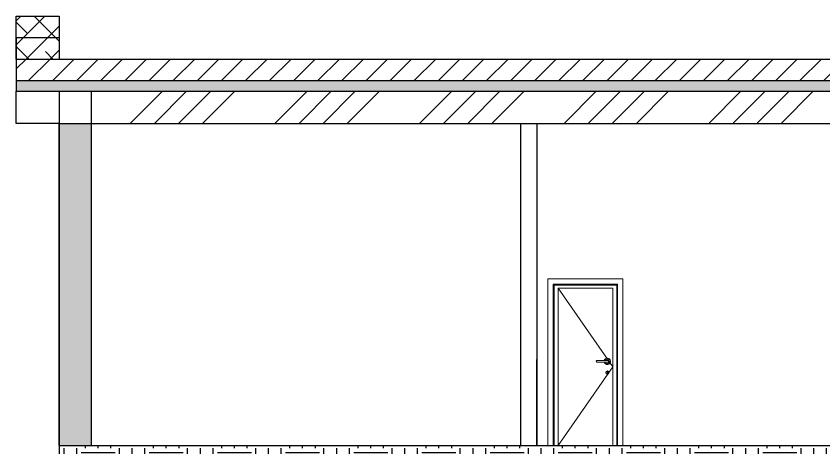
# Model space of a CAD drawing. Header units: millimetres. Extents: x 1251.1 to 1334.1, y 1577.6 to 1641.3.
# Drawn here: x 1298.86 to 1306.39, y 1600.8 to 1604.82 of the extents above; entities that cross this region are included whole.
import ezdxf

# ---------------------------------------------------------------- set-up
doc = ezdxf.new("R2010")
doc.units = ezdxf.units.MM
doc.linetypes.add('TRATTEGGIATA', pattern=[30, 20, -10])
doc.layers.add('MURATURA', color=140, linetype='Continuous')
doc.layers.add('PROIEZIONI - projections', color=145, linetype='Continuous', lineweight=13)
doc.layers.add('PROIEZIONI finissime - fine lines', color=251, linetype='Continuous', lineweight=9)

msp = doc.modelspace()

# ---------------------------------------------------------------- hatches: boundary and pattern name
at = {"layer": 'MURATURA', "linetype": 'ByBlock'}
h = msp.add_hatch(dxfattribs=at)
h.set_pattern_fill('ANSI38', color=8, scale=0.05)
h.set_pattern_definition([(45, (23.43321, 0), (-0.112253202, 0.112253202), []), (135, (23.43321, 0), (-0.336759605, 0.112253202), [0.396875, -0.238125])])
h.paths.add_polyline_path([(1299.2611, 1604.6218), (1299.2611, 1604.8218), (1298.8611, 1604.8218), (1298.8611, 1604.6218)])
h.paths.add_polyline_path([(1298.8611, 1604.6218), (1298.8611, 1604.4218), (1299.2611, 1604.4218), (1299.2611, 1604.6218)])
h = msp.add_hatch(dxfattribs=at)
h.set_pattern_fill('ANSI31', color=170, scale=0.05)
h.set_pattern_definition([(45, (23.43321, 0), (-0.112253202, 0.112253202), [])])
h.paths.add_polyline_path([(1298.8611, 1604.4218), (1298.8611, 1604.2218), (1312.6623, 1604.2218), (1312.6645, 1604.4218)])
h = msp.add_hatch(color=256, dxfattribs=at)
h.dxf.hatch_style = 1
h.set_gradient(color1=(255, 255, 255), tint=1)
h.paths.add_polyline_path([(1298.8611, 1604.2218), (1298.8611, 1604.1218), (1312.6611, 1604.1218), (1312.6623, 1604.2218)])
h = msp.add_hatch(dxfattribs=at)
h.set_pattern_fill('ANSI34', color=170, scale=0.05)
h.set_pattern_definition([(45, (23.4332, 0), (-0.6735192, 0.6735192), []), (45, (23.6577, 0), (-0.6735192, 0.6735192), []), (45, (23.8822, 0), (-0.6735192, 0.6735192), []), (45, (24.1067, 0), (-0.6735192, 0.6735192), [])])
h.paths.add_polyline_path([(1299.5611, 1604.1218), (1299.5611, 1603.8218), (1303.7111, 1603.8218), (1307.1561, 1603.8218), (1311.9611, 1603.8218), (1311.9611, 1604.1218)])
h = msp.add_hatch(dxfattribs=at)
h.set_pattern_fill('ANSI35', color=3, scale=0.005)
h.set_pattern_definition([(45, (10.733213, 0), (-0.0224506403, 0.0224506403), []), (45, (10.755664, 0), (-0.0224506403, 0.0224506403), [0.0396875, -0.0079375, 0, -0.0079375])])
h.paths.add_polyline_path([(1299.5611, 1603.8218), (1299.2611, 1603.8218), (1299.2611, 1600.8218), (1299.5611, 1600.8218)])
h.paths.add_polyline_path([(1299.5611, 1600.5218), (1299.2611, 1600.5218), (1299.2611, 1599.5262), (1299.5611, 1599.5262)])
h = msp.add_hatch(dxfattribs=at)
h.set_pattern_fill('EARTH', color=2, scale=0.05)
h.set_pattern_definition([(0, (23.4332, 0), (0.3175, 0.3175), [0.3175, -0.3175]), (0, (23.4332, 0.11906), (0.3175, 0.3175), [0.3175, -0.3175]), (0, (23.4332, 0.23813), (0.3175, 0.3175), [0.3175, -0.3175]), (90, (23.4729, 0.2778), (-0.3175, 0.3175), [0.3175, -0.3175]), (90, (23.59196, 0.2778), (-0.3175, 0.3175), [0.3175, -0.3175]), (90, (23.71103, 0.2778), (-0.3175, 0.3175), [0.3175, -0.3175])])
h.paths.add_polyline_path([(1312.2611, 1597.5218), (1311.9611, 1597.5218), (1306.5361, 1597.5218), (1304.3575, 1597.5218), (1302.2811, 1597.5218), (1299.5611, 1597.5218), (1299.2611, 1597.5218), (1299.2611, 1597.2218), (1299.5611, 1597.2218), (1311.9611, 1597.2218), (1312.2611, 1597.2218)])
h.paths.add_polyline_path([(1312.2611, 1600.8218), (1299.2611, 1600.8218), (1299.2611, 1600.5218), (1303.9612, 1600.5218), (1303.9612, 1600.3949), (1304.1112, 1600.3949), (1304.1112, 1600.5218), (1312.2611, 1600.5218)])

# ---------------------------------------------------------------- linework, layer by layer
for p, q in [((1298.8611, 1604.6218), (1298.8611, 1604.8218)), ((1298.8611, 1604.8218), (1298.8611, 1604.8218)), ((1298.8611, 1604.8218), (1299.2611, 1604.8218)), ((1299.2611, 1604.8218), (1299.2611, 1604.4218)), ((1298.8611, 1604.4218), (1298.8611, 1604.6218)), ((1298.8611, 1604.6218), (1298.8611, 1604.4218)), ((1298.8611, 1604.4218), (1298.8611, 1604.6218)), ((1298.8611, 1604.6218), (1299.2611, 1604.6218)), ((1298.8611, 1604.4218), (1312.6645, 1604.4218)), ((1298.8611, 1604.4218), (1298.8611, 1604.1218)), ((1298.8611, 1604.2218), (1312.6611, 1604.2218)), ((1298.8611, 1604.1218), (1312.6611, 1604.1218)), ((1298.8611, 1603.8218), (1298.8611, 1604.1218)), ((1298.8611, 1604.1218), (1312.6611, 1604.1218)), ((1298.8611, 1603.8218), (1298.8611, 1604.1218)), ((1299.2611, 1604.1218), (1299.2611, 1597.2218)), ((1299.5611, 1604.1218), (1299.5611, 1600.8218)), ((1299.2611, 1603.8218), (1298.8611, 1603.8218)), ((1299.2611, 1603.8218), (1298.8611, 1603.8218)), ((1299.2611, 1600.8218), (1299.2611, 1603.8218)), ((1299.2611, 1603.8218), (1299.2611, 1597.2218)), ((1299.2611, 1600.8218), (1299.2611, 1603.8218)), ((1299.2611, 1603.8218), (1299.5611, 1603.8218)), ((1299.5611, 1603.8218), (1303.5611, 1603.8218)), ((1299.5611, 1603.8218), (1299.5611, 1600.8218)), ((1299.5611, 1603.8218), (1303.7111, 1603.8218)), ((1303.5611, 1600.8218), (1303.5611, 1603.8218)), ((1303.7111, 1603.8218), (1303.7111, 1600.8218)), ((1303.7111, 1603.8218), (1307.1561, 1603.8218)), ((1303.7111, 1603.8218), (1307.1561, 1603.8218)), ((1303.7111, 1600.8218), (1303.7111, 1601.6218)), ((1303.7111, 1601.6218), (1303.7111, 1601.6218)), ((1299.2611, 1600.8218), (1312.2611, 1600.8218)), ((1299.5611, 1600.8218), (1308.7953, 1600.8218)), ((1299.5611, 1600.8218), (1303.8111, 1600.8218)), ((1299.5611, 1600.8218), (1303.5611, 1600.8218))]:
    msp.add_line(p, q, dxfattribs=at)
at = {"layer": 'PROIEZIONI - projections'}
for p, q in [((1303.9091, 1602.287), (1303.9091, 1600.8218)), ((1303.9091, 1602.287), (1304.4196, 1602.287)), ((1304.4196, 1602.287), (1304.4196, 1600.8218)), ((1304.3723, 1601.5106), (1304.3658, 1601.5106)), ((1304.3658, 1601.5106), (1304.3658, 1601.4924)), ((1304.3723, 1601.5106), (1304.3723, 1601.4924)), ((1304.3723, 1601.4924), (1304.3658, 1601.4924))]:
    msp.add_line(p, q, dxfattribs=at)
for points in [[(1303.8154, 1600.8218), (1303.8154, 1602.3738), (1304.5133, 1602.3738), (1304.5133, 1600.8218)], [(1303.8648, 1600.8218), (1303.8648, 1602.3244), (1304.4639, 1602.3244), (1304.4639, 1600.8218)]]:
    msp.add_lwpolyline(points, dxfattribs=at)
msp.add_circle((1304.369, 1601.5015), 0.0156, dxfattribs=at)
msp.add_arc((1304.3681, 1601.6068), 0.0199, 201.05676, 163.72545, dxfattribs=at)
at = {"layer": 'PROIEZIONI finissime - fine lines'}
for p, q in [((1303.8726, 1602.3166), (1303.8726, 1600.8218)), ((1303.8726, 1602.3166), (1304.4561, 1602.3166)), ((1304.4561, 1602.3166), (1304.4561, 1600.8218)), ((1304.2706, 1601.6124), (1304.3754, 1601.6124)), ((1304.3754, 1601.5997), (1304.2706, 1601.5997))]:
    msp.add_line(p, q, dxfattribs=at)
at = {"layer": 'PROIEZIONI finissime - fine lines', "linetype": 'TRATTEGGIATA', "lineweight": 5, "ltscale": 0.1}
for q in [(1303.9091, 1602.287), (1303.9091, 1600.8218)]:
    msp.add_line((1304.4196, 1601.5544), q, dxfattribs=at)
at = {"layer": 'PROIEZIONI finissime - fine lines'}
msp.add_lwpolyline([(1303.8726, 1600.8218), (1303.8726, 1602.3166), (1304.4561, 1602.3166), (1304.4561, 1600.8218)], dxfattribs=at)
for centre, radius, start, end in [((1304.2706, 1601.6061), 0.00637, 90, 270), ((1304.3681, 1601.6068), 0.0299, 193.82164, 169.26091), ((1304.3754, 1601.6061), 0.00637, 270, 90)]:
    msp.add_arc(centre, radius, start, end, dxfattribs=at)

doc.saveas('drawing.dxf')
